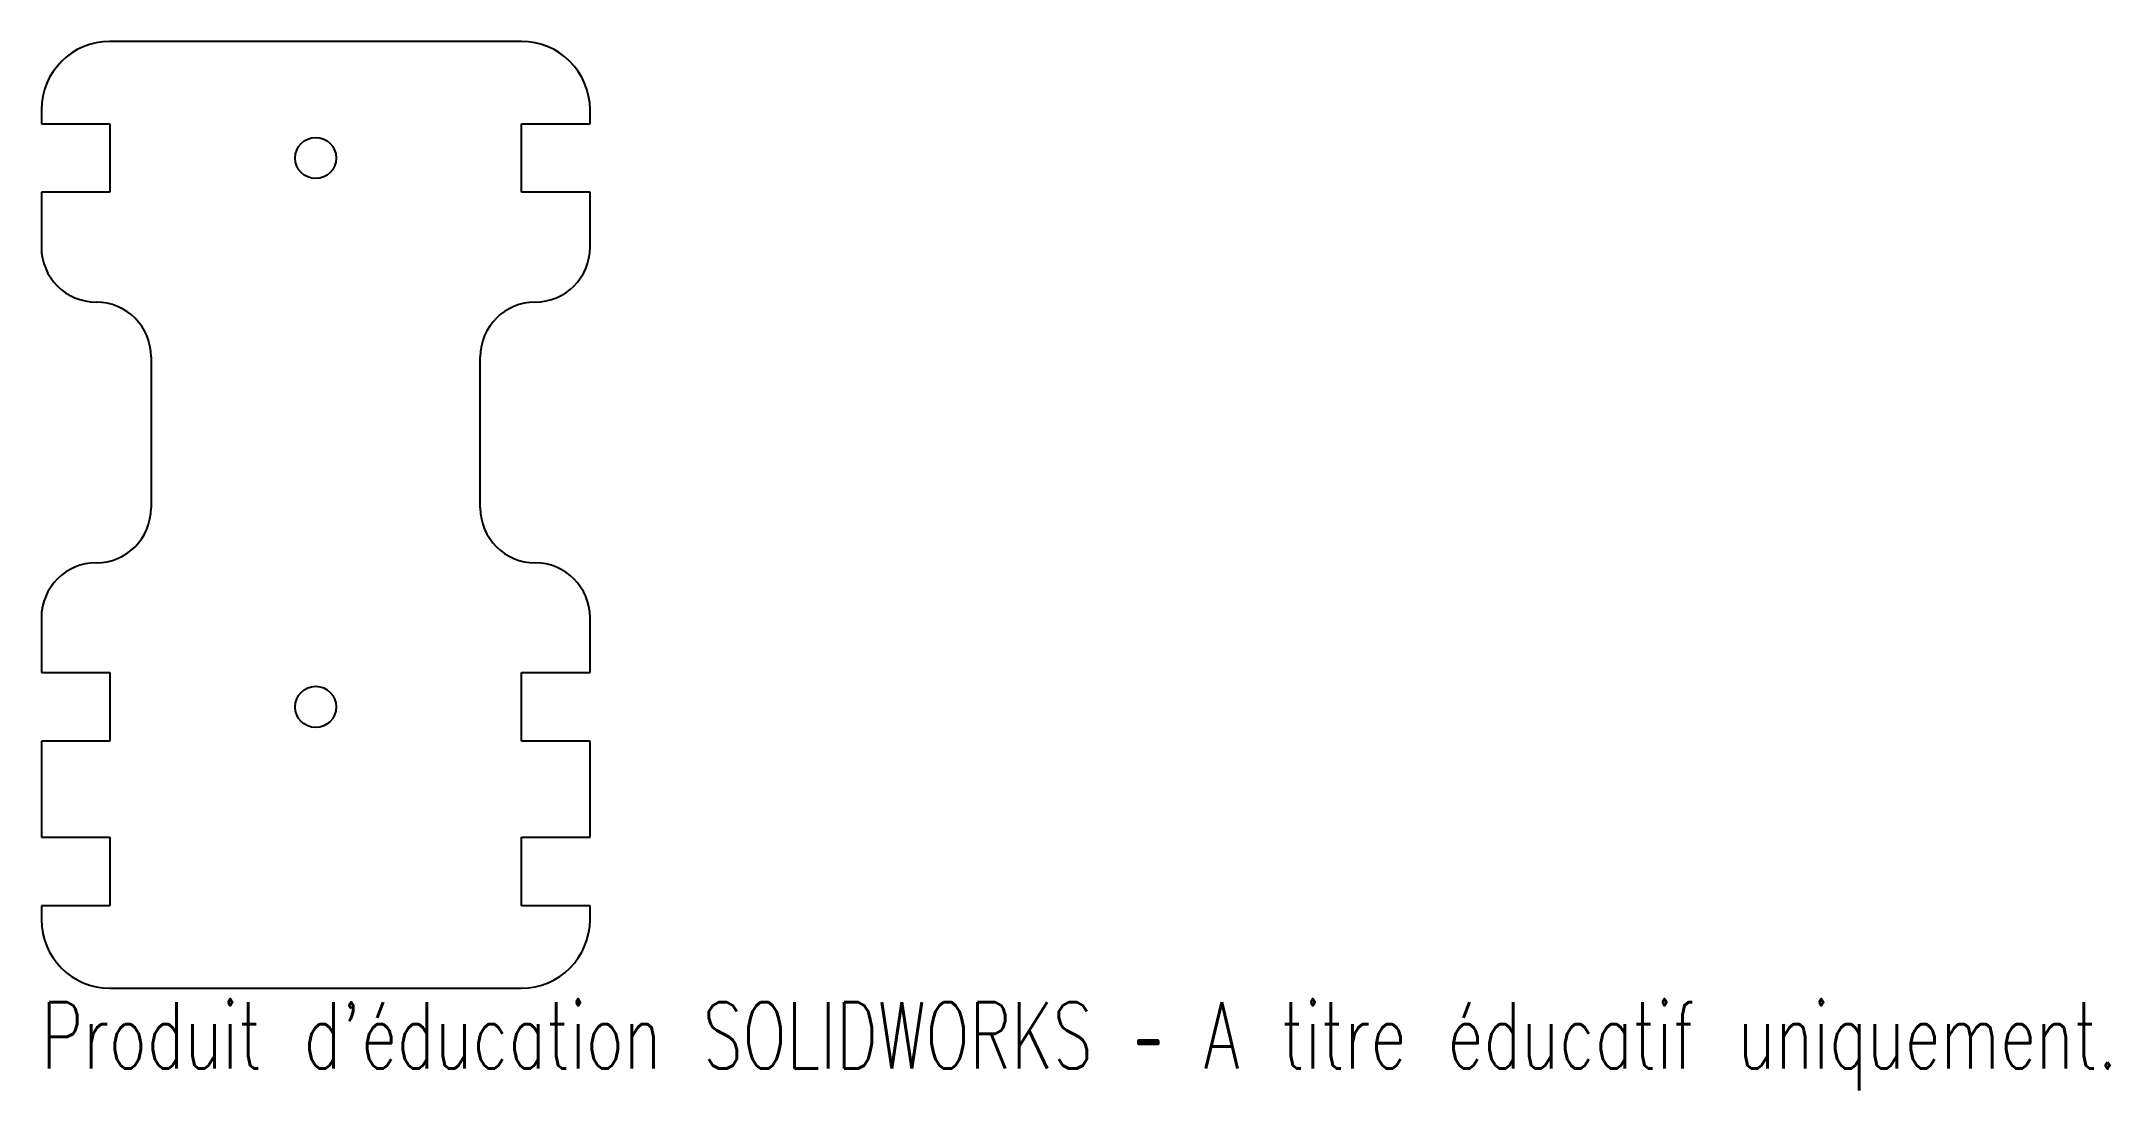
# Model space of a CAD drawing. Header units: millimetres. Extents: x -20 to 131, y -18 to 58.
import ezdxf

# ---------------------------------------------------------------- set-up
doc = ezdxf.new("R2010")
doc.units = ezdxf.units.MM
doc.styles.add('SLDTEXTSTYLE0', font='TXT', dxfattribs={"width": 0.7, "bigfont": 'bigfont'})

msp = doc.modelspace()

# ---------------------------------------------------------------- linework, layer by layer
at = {"color": 7, "linetype": 'Continuous', "lineweight": 25}
for p, q in [((15, 58), (-15, 58)), ((-20, 53), (-20, 52)), ((20, 52), (20, 53)), ((-20, 52), (-15, 52)), ((-15, 52), (-15, 47)), ((15, 47), (15, 52)), ((15, 52), (20, 52)), ((-15, 47), (-20, 47)), ((-20, 47), (-20, 43)), ((20, 47), (15, 47)), ((20, 43), (20, 47)), ((-12, 35), (-12, 24)), ((12, 24), (12, 35)), ((-20, 16), (-20, 12)), ((20, 12), (20, 16)), ((-20, 12), (-15, 12)), ((-15, 12), (-15, 7)), ((15, 7), (15, 12)), ((15, 12), (20, 12)), ((-15, 7), (-20, 7)), ((-20, 7), (-20, 0)), ((20, 7), (15, 7)), ((20, 0), (20, 7)), ((-20, 0), (-15, 0)), ((-15, 0), (-15, -5)), ((15, -5), (15, 0)), ((15, 0), (20, 0)), ((-15, -5), (-20, -5)), ((-20, -5), (-20, -6)), ((20, -5), (15, -5)), ((20, -6), (20, -5)), ((-15, -11), (15, -11))]:
    msp.add_line(p, q, dxfattribs=at)
for centre in [(0, 49.5), (0, 9.5)]:
    msp.add_circle(centre, 1.5, dxfattribs=at)
for centre, radius, start, end in [((-15, 53), 5, 90, 180), ((15, 53), 5, 0, 90), ((-16, 43), 4, 180, 270), ((16, 43), 4, 270, 0), ((-16, 35), 4, 0, 90), ((16, 35), 4, 90, 180), ((-16, 24), 4, 270, 0), ((16, 24), 4, 180, 270), ((-16, 16), 4, 90, 180), ((16, 16), 4, 0, 90), ((-15, -6), 5, 180, 270), ((15, -6), 5, 270, 0)]:
    msp.add_arc(centre, radius, start, end, dxfattribs=at)

# ---------------------------------------------------------------- texts
at = {"color": 7, "linetype": 'Continuous', "insert": (-20, -12.02), "char_height": 4.8336, "attachment_point": 1, "style": 'SLDTEXTSTYLE0'}
msp.add_mtext("Produit d'éducation SOLIDWORKS – A titre éducatif uniquement.", dxfattribs=at)

doc.saveas('drawing.dxf')
